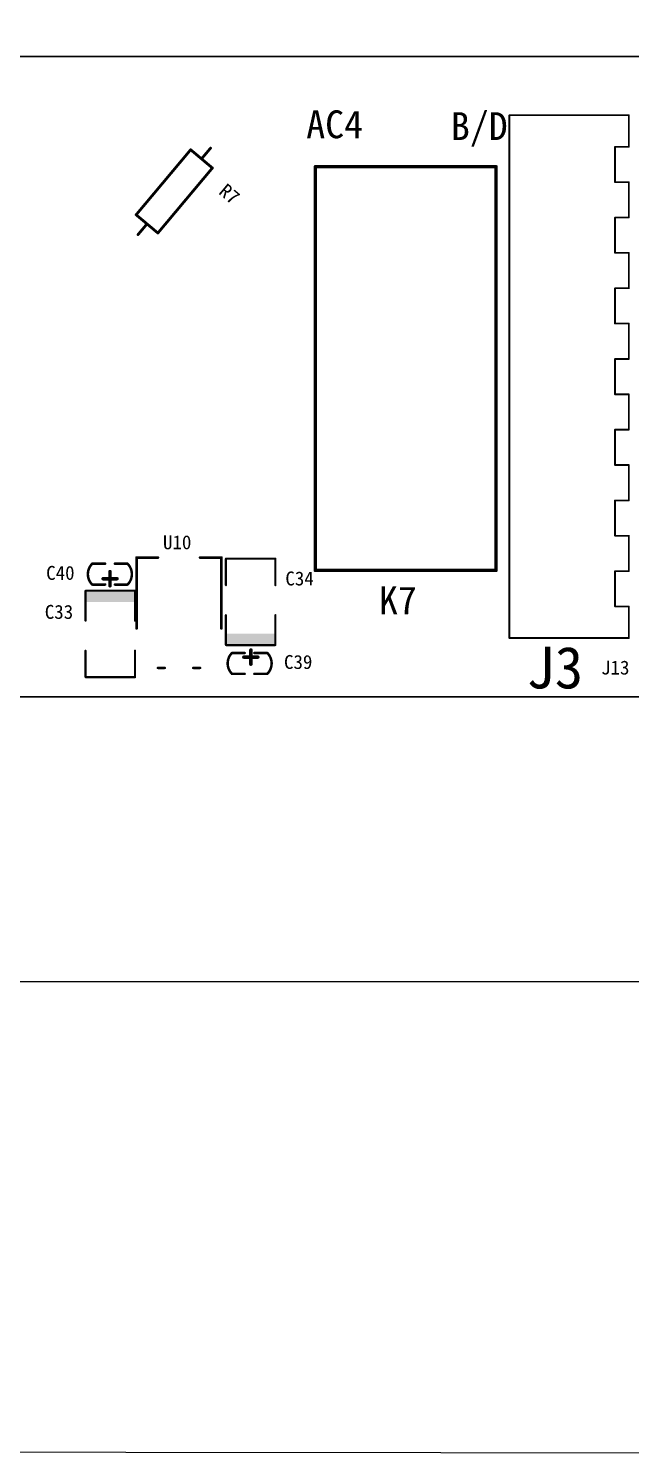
# Model space of a CAD drawing. Extents: x 761 to 1259, y 401 to 597.
# Drawn here: x 1048.3 to 1091.6, y 401.1 to 503.6 of the extents above; entities that cross this region are included whole.
import ezdxf

# ---------------------------------------------------------------- set-up
doc = ezdxf.new("R2010")
doc.units = 0
doc.header["$MEASUREMENT"] = 0
doc.layers.get('0').update_dxf_attribs({"linetype": 'CONTINUOUS'})
doc.layers.get('Defpoints').update_dxf_attribs({"linetype": 'CONTINUOUS'})
doc.layers.add('BOTTOMOVERLAY', color=7, linetype='CONTINUOUS')
doc.layers.add('KEEPOUTLAYER', color=6, linetype='CONTINUOUS')
doc.styles.get("Standard").update_dxf_attribs({"font": ''})
doc.styles.get('Standard').set_extended_font_data('SimSun')
doc.dimstyles.get("Standard").update_dxf_attribs({"dimtxt": 0.18, "dimasz": 0.18, "dimexe": 0.18, "dimexo": 0.0625, "dimgap": 0.09, "dimtad": 0, "dimtih": 1, "dimtoh": 1, "dimdec": 4, "dimzin": 0, "dimdsep": 46, "dimtxsty": 'Standard', "dimcen": 0.09, "dimadec": 0, "dimazin": 0, "dimtfac": 1, "dimtdec": 4, "dimtofl": 0, "dimtmove": 0, "dimatfit": 0, "dimfxl": 1, "dimtolj": 1, "dimtzin": 0, "dimarcsym": 0})

# ---------------------------------------------------------------- blocks, each defined once
blk = doc.blocks.new('7P_5_08_B_28')
at = {"layer": 'BOTTOMOVERLAY', "const_width": 0.127}
for points in [[(18.78, 3.8), (-18.78, 3.8)], [(-18.78, 1), (-18.78, 3.8)], [(18.78, -1), (18.78, 3.8)], [(-18.78, -4.8), (-18.78, 1)], [(18.78, -4.8), (18.78, -1)], [(-16.51, -4.8), (-16.51, -3.8)], [(-16.51, -4.8), (-16.51, -3.8)], [(-13.97, -3.8), (-16.51, -3.8)], [(-13.97, -4.8), (-13.97, -3.8)], [(-8.89, -3.8), (-11.43, -3.8)], [(-11.43, -4.8), (-11.43, -3.8)], [(-8.89, -4.8), (-8.89, -3.8)], [(-3.81, -3.8), (-6.35, -3.8)], [(-6.35, -4.8), (-6.35, -3.8)], [(-3.81, -4.8), (-3.81, -3.8)], [(1.27, -3.8), (-1.27, -3.8)], [(-1.27, -4.8), (-1.27, -3.8)], [(1.27, -4.8), (1.27, -3.8)], [(3.81, -4.8), (3.81, -3.8)], [(6.35, -3.8), (3.81, -3.8)], [(6.35, -4.8), (6.35, -3.8)], [(8.89, -4.8), (8.89, -3.8)], [(11.43, -3.8), (8.89, -3.8)], [(11.43, -4.8), (11.43, -3.8)], [(13.97, -4.8), (13.97, -3.8)], [(16.51, -3.8), (13.97, -3.8)], [(16.51, -4.8), (16.51, -3.8)], [(-16.51, -4.8), (-18.78, -4.8)], [(-11.43, -4.8), (-13.97, -4.8)], [(-6.35, -4.8), (-8.89, -4.8)], [(-1.27, -4.8), (-3.81, -4.8)], [(3.81, -4.8), (1.27, -4.8)], [(8.89, -4.8), (6.35, -4.8)], [(13.97, -4.8), (11.43, -4.8)], [(18.78, -4.8), (16.51, -4.8)]]:
    blk.add_lwpolyline(points, dxfattribs=at)
at = {"layer": 'BOTTOMOVERLAY', "const_width": 0.0635}
for points in [[(-18.81, 3.8, 1), (-18.75, 3.8, 1)], [(-18.81, 3.8, 1), (-18.75, 3.8, 1)], [(18.75, 3.8, 1), (18.81, 3.8, 1)], [(18.75, 3.8, 1), (18.81, 3.8, 1)], [(-18.81, 1, 1), (-18.75, 1, 1)], [(-18.81, 1, 1), (-18.75, 1, 1)], [(18.75, -1, 1), (18.81, -1, 1)], [(18.75, -1, 1), (18.81, -1, 1)], [(-16.54, -3.8, 1), (-16.48, -3.8, 1)], [(-16.54, -3.8, 1), (-16.48, -3.8, 1)], [(-16.54, -3.8, 1), (-16.48, -3.8, 1)], [(-14, -3.8, 1), (-13.94, -3.8, 1)], [(-14, -3.8, 1), (-13.94, -3.8, 1)], [(-11.46, -3.8, 1), (-11.4, -3.8, 1)], [(-11.46, -3.8, 1), (-11.4, -3.8, 1)], [(-8.92, -3.8, 1), (-8.86, -3.8, 1)], [(-8.92, -3.8, 1), (-8.86, -3.8, 1)], [(-6.38, -3.8, 1), (-6.32, -3.8, 1)], [(-6.38, -3.8, 1), (-6.32, -3.8, 1)], [(-3.84, -3.8, 1), (-3.78, -3.8, 1)], [(-3.84, -3.8, 1), (-3.78, -3.8, 1)], [(-1.3, -3.8, 1), (-1.24, -3.8, 1)], [(-1.3, -3.8, 1), (-1.24, -3.8, 1)], [(1.24, -3.8, 1), (1.3, -3.8, 1)], [(1.24, -3.8, 1), (1.3, -3.8, 1)], [(3.78, -3.8, 1), (3.84, -3.8, 1)], [(3.78, -3.8, 1), (3.84, -3.8, 1)], [(6.32, -3.8, 1), (6.38, -3.8, 1)], [(6.32, -3.8, 1), (6.38, -3.8, 1)], [(8.86, -3.8, 1), (8.92, -3.8, 1)], [(8.86, -3.8, 1), (8.92, -3.8, 1)], [(11.4, -3.8, 1), (11.46, -3.8, 1)], [(11.4, -3.8, 1), (11.46, -3.8, 1)], [(13.94, -3.8, 1), (14, -3.8, 1)], [(13.94, -3.8, 1), (14, -3.8, 1)], [(16.48, -3.8, 1), (16.54, -3.8, 1)], [(16.48, -3.8, 1), (16.54, -3.8, 1)], [(-18.81, -4.8, 1), (-18.75, -4.8, 1)], [(-18.81, -4.8, 1), (-18.75, -4.8, 1)], [(-16.54, -4.8, 1), (-16.48, -4.8, 1)], [(-16.54, -4.8, 1), (-16.48, -4.8, 1)], [(-16.54, -4.8, 1), (-16.48, -4.8, 1)], [(-14, -4.8, 1), (-13.94, -4.8, 1)], [(-14, -4.8, 1), (-13.94, -4.8, 1)], [(-11.46, -4.8, 1), (-11.4, -4.8, 1)], [(-11.46, -4.8, 1), (-11.4, -4.8, 1)], [(-8.92, -4.8, 1), (-8.86, -4.8, 1)], [(-8.92, -4.8, 1), (-8.86, -4.8, 1)], [(-6.38, -4.8, 1), (-6.32, -4.8, 1)], [(-6.38, -4.8, 1), (-6.32, -4.8, 1)], [(-3.84, -4.8, 1), (-3.78, -4.8, 1)], [(-3.84, -4.8, 1), (-3.78, -4.8, 1)], [(-1.3, -4.8, 1), (-1.24, -4.8, 1)], [(-1.3, -4.8, 1), (-1.24, -4.8, 1)], [(1.24, -4.8, 1), (1.3, -4.8, 1)], [(1.24, -4.8, 1), (1.3, -4.8, 1)], [(3.78, -4.8, 1), (3.84, -4.8, 1)], [(3.78, -4.8, 1), (3.84, -4.8, 1)], [(6.32, -4.8, 1), (6.38, -4.8, 1)], [(6.32, -4.8, 1), (6.38, -4.8, 1)], [(8.86, -4.8, 1), (8.92, -4.8, 1)], [(8.86, -4.8, 1), (8.92, -4.8, 1)], [(11.4, -4.8, 1), (11.46, -4.8, 1)], [(11.4, -4.8, 1), (11.46, -4.8, 1)], [(13.94, -4.8, 1), (14, -4.8, 1)], [(13.94, -4.8, 1), (14, -4.8, 1)], [(16.48, -4.8, 1), (16.54, -4.8, 1)], [(16.48, -4.8, 1), (16.54, -4.8, 1)], [(18.75, -4.8, 1), (18.81, -4.8, 1)], [(18.75, -4.8, 1), (18.81, -4.8, 1)]]:
    blk.add_lwpolyline(points, format="xyb", close=True, dxfattribs=at)
blk = doc.blocks.new('SOT_223_B_39')
at = {"layer": 'BOTTOMOVERLAY'}
for points, const_width in [([(-0.52, 3.05), (4.56, 3.05)], 0.2), ([(4.56, 3.05), (4.56, 1.52)], 0.2), ([(-3.37, 1.52), (-3.37, 1.02)], 0.178), ([(-3.37, -1.02), (-3.37, -1.52)], 0.178), ([(4.56, -1.52), (4.56, -3.05)], 0.2), ([(-0.52, -3.05), (4.56, -3.05)], 0.2)]:
    blk.add_lwpolyline(points, dxfattribs=dict(at, const_width=const_width))
for points, const_width in [([(-0.57, 3.05, 1), (-0.47, 3.05, 1)], 0.1), ([(4.51, 3.05, 1), (4.61, 3.05, 1)], 0.1), ([(4.51, 3.05, 1), (4.61, 3.05, 1)], 0.1), ([(-3.41, 1.52, 1), (-3.32, 1.52, 1)], 0.0889), ([(-3.41, 1.02, 1), (-3.32, 1.02, 1)], 0.0889), ([(4.51, 1.52, 1), (4.61, 1.52, 1)], 0.1), ([(-3.41, -1.02, 1), (-3.32, -1.02, 1)], 0.0889), ([(-3.41, -1.52, 1), (-3.32, -1.52, 1)], 0.0889), ([(4.51, -1.52, 1), (4.61, -1.52, 1)], 0.1), ([(-0.57, -3.05, 1), (-0.47, -3.05, 1)], 0.1), ([(4.51, -3.05, 1), (4.61, -3.05, 1)], 0.1), ([(4.51, -3.05, 1), (4.61, -3.05, 1)], 0.1)]:
    blk.add_lwpolyline(points, format="xyb", close=True, dxfattribs=dict(at, const_width=const_width))
blk = doc.blocks.new('0603C_B_165')
at = {"layer": 'BOTTOMOVERLAY', "const_width": 0.18}
for points in [[(-0.75, 1.26, -0.414214), (0.75, 1.26)], [(0.75, -1.28, -0.414214), (-0.75, -1.28)]]:
    blk.add_lwpolyline(points, format="xyb", dxfattribs=at)
for points in [[(-0.75, 0.35), (-0.75, 1.26)], [(0.75, 0.35), (0.75, 1.26)], [(-0.75, -1.28), (-0.75, -0.35)], [(0.75, -1.28), (0.75, -0.35)]]:
    blk.add_lwpolyline(points, dxfattribs=at)
at = {"layer": 'BOTTOMOVERLAY', "const_width": 0.09}
for points in [[(-0.79, 1.26, 1), (-0.7, 1.26, 1)], [(-0.79, 1.26, 1), (-0.7, 1.26, 1)], [(0.71, 1.26, 1), (0.8, 1.26, 1)], [(0.71, 1.26, 1), (0.8, 1.26, 1)], [(-0.79, 0.35, 1), (-0.7, 0.35, 1)], [(0.71, 0.35, 1), (0.8, 0.35, 1)], [(-0.79, -0.35, 1), (-0.7, -0.35, 1)], [(0.71, -0.35, 1), (0.8, -0.35, 1)], [(-0.79, -1.28, 1), (-0.7, -1.28, 1)], [(-0.79, -1.28, 1), (-0.7, -1.28, 1)], [(0.71, -1.28, 1), (0.8, -1.28, 1)], [(0.71, -1.28, 1), (0.8, -1.28, 1)]]:
    blk.add_lwpolyline(points, format="xyb", close=True, dxfattribs=at)
blk = doc.blocks.new('0603C_B_166')
at = {"layer": 'BOTTOMOVERLAY', "const_width": 0.18}
for points in [[(-0.75, 1.26, -0.414214), (0.75, 1.26)], [(0.75, -1.28, -0.414214), (-0.75, -1.28)]]:
    blk.add_lwpolyline(points, format="xyb", dxfattribs=at)
for points in [[(-0.75, 0.35), (-0.75, 1.26)], [(0.75, 0.35), (0.75, 1.26)], [(-0.75, -1.28), (-0.75, -0.35)], [(0.75, -1.28), (0.75, -0.35)]]:
    blk.add_lwpolyline(points, dxfattribs=at)
at = {"layer": 'BOTTOMOVERLAY', "const_width": 0.09}
for points in [[(-0.79, 1.26, 1), (-0.7, 1.26, 1)], [(-0.79, 1.26, 1), (-0.7, 1.26, 1)], [(0.71, 1.26, 1), (0.8, 1.26, 1)], [(0.71, 1.26, 1), (0.8, 1.26, 1)], [(-0.79, 0.35, 1), (-0.7, 0.35, 1)], [(0.71, 0.35, 1), (0.8, 0.35, 1)], [(-0.79, -0.35, 1), (-0.7, -0.35, 1)], [(0.71, -0.35, 1), (0.8, -0.35, 1)], [(-0.79, -1.28, 1), (-0.7, -1.28, 1)], [(-0.79, -1.28, 1), (-0.7, -1.28, 1)], [(0.71, -1.28, 1), (0.8, -1.28, 1)], [(0.71, -1.28, 1), (0.8, -1.28, 1)]]:
    blk.add_lwpolyline(points, format="xyb", close=True, dxfattribs=at)
blk = doc.blocks.new('CAP_1206_B_169')
at = {"layer": 'BOTTOMOVERLAY'}
for points, const_width in [([(-2.98, 1.78), (-1.08, 1.78)], 0.15), ([(-2.98, 1.78), (-2.98, -1.78)], 0.15), ([(1.08, 1.78), (3.23, 1.78)], 0.15), ([(3.23, 1.78), (3.23, -1.78)], 0.15), ([(4.6, -0.02), (3.58, -0.02)], 0.254), ([(4.09, 0.49), (4.09, -0.52)], 0.254), ([(-2.98, -1.78), (-1.08, -1.78)], 0.15), ([(1.08, -1.78), (3.23, -1.78)], 0.15)]:
    blk.add_lwpolyline(points, dxfattribs=dict(at, const_width=const_width))
for points, const_width in [([(-3.02, 1.78, 1), (-2.95, 1.78, 1)], 0.075), ([(-3.02, 1.78, 1), (-2.95, 1.78, 1)], 0.075), ([(-1.12, 1.78, 1), (-1.04, 1.78, 1)], 0.075), ([(1.04, 1.78, 1), (1.12, 1.78, 1)], 0.075), ([(3.19, 1.78, 1), (3.26, 1.78, 1)], 0.075), ([(3.19, 1.78, 1), (3.26, 1.78, 1)], 0.075), ([(3.52, -0.02, 1), (3.65, -0.02, 1)], 0.127), ([(4.03, 0.49, 1), (4.15, 0.49, 1)], 0.127), ([(4.53, -0.02, 1), (4.66, -0.02, 1)], 0.127), ([(4.03, -0.52, 1), (4.15, -0.52, 1)], 0.127), ([(-3.02, -1.78, 1), (-2.95, -1.78, 1)], 0.075), ([(-3.02, -1.78, 1), (-2.95, -1.78, 1)], 0.075), ([(-1.12, -1.78, 1), (-1.04, -1.78, 1)], 0.075), ([(1.04, -1.78, 1), (1.12, -1.78, 1)], 0.075), ([(3.19, -1.78, 1), (3.26, -1.78, 1)], 0.075), ([(3.19, -1.78, 1), (3.26, -1.78, 1)], 0.075)]:
    blk.add_lwpolyline(points, format="xyb", close=True, dxfattribs=dict(at, const_width=const_width))
blk.add_solid([(2.41, -1.78), (3.24, -1.78), (2.41, 1.74), (3.24, 1.74)], dxfattribs=at)
blk = doc.blocks.new('CAP_1206_B_170')
at = {"layer": 'BOTTOMOVERLAY'}
for points, const_width in [([(-2.98, 1.78), (-1.08, 1.78)], 0.15), ([(-2.98, 1.78), (-2.98, -1.78)], 0.15), ([(1.08, 1.78), (3.23, 1.78)], 0.15), ([(3.23, 1.78), (3.23, -1.78)], 0.15), ([(4.6, -0.02), (3.58, -0.02)], 0.254), ([(4.09, 0.49), (4.09, -0.52)], 0.254), ([(-2.98, -1.78), (-1.08, -1.78)], 0.15), ([(1.08, -1.78), (3.23, -1.78)], 0.15)]:
    blk.add_lwpolyline(points, dxfattribs=dict(at, const_width=const_width))
for points, const_width in [([(-3.02, 1.78, 1), (-2.95, 1.78, 1)], 0.075), ([(-3.02, 1.78, 1), (-2.95, 1.78, 1)], 0.075), ([(-1.12, 1.78, 1), (-1.04, 1.78, 1)], 0.075), ([(1.04, 1.78, 1), (1.12, 1.78, 1)], 0.075), ([(3.19, 1.78, 1), (3.26, 1.78, 1)], 0.075), ([(3.19, 1.78, 1), (3.26, 1.78, 1)], 0.075), ([(3.52, -0.02, 1), (3.65, -0.02, 1)], 0.127), ([(4.03, 0.49, 1), (4.15, 0.49, 1)], 0.127), ([(4.53, -0.02, 1), (4.66, -0.02, 1)], 0.127), ([(4.03, -0.52, 1), (4.15, -0.52, 1)], 0.127), ([(-3.02, -1.78, 1), (-2.95, -1.78, 1)], 0.075), ([(-3.02, -1.78, 1), (-2.95, -1.78, 1)], 0.075), ([(-1.12, -1.78, 1), (-1.04, -1.78, 1)], 0.075), ([(1.04, -1.78, 1), (1.12, -1.78, 1)], 0.075), ([(3.19, -1.78, 1), (3.26, -1.78, 1)], 0.075), ([(3.19, -1.78, 1), (3.26, -1.78, 1)], 0.075)]:
    blk.add_lwpolyline(points, format="xyb", close=True, dxfattribs=dict(at, const_width=const_width))
blk.add_solid([(2.41, -1.78), (3.24, -1.78), (2.41, 1.74), (3.24, 1.74)], dxfattribs=at)
blk = doc.blocks.new('___4_B_222')
at = {"layer": 'BOTTOMOVERLAY', "const_width": 0.25}
for points in [[(6.5, 14.55), (-6.5, 14.55)], [(-6.5, 14.55), (-6.5, -14.45)], [(6.5, 14.55), (6.5, -14.45)], [(6.5, -14.45), (-6.5, -14.45)]]:
    blk.add_lwpolyline(points, dxfattribs=at)
at = {"layer": 'BOTTOMOVERLAY', "const_width": 0.125}
for points in [[(-6.56, 14.55, 1), (-6.44, 14.55, 1)], [(-6.56, 14.55, 1), (-6.44, 14.55, 1)], [(6.44, 14.55, 1), (6.56, 14.55, 1)], [(6.44, 14.55, 1), (6.56, 14.55, 1)], [(-6.56, -14.45, 1), (-6.44, -14.45, 1)], [(-6.56, -14.45, 1), (-6.44, -14.45, 1)], [(6.44, -14.45, 1), (6.56, -14.45, 1)], [(6.44, -14.45, 1), (6.56, -14.45, 1)]]:
    blk.add_lwpolyline(points, format="xyb", close=True, dxfattribs=at)
blk = doc.blocks.new('AXIAL_0_4_____2_B_226')
at = {"layer": 'BOTTOMOVERLAY', "const_width": 0.2}
for points in [[(-3.05, 1.02), (3.05, 1.02)], [(-3.05, -1.02), (-3.05, 1.02)], [(3.05, -1.02), (3.05, 1.02)], [(-4.06, 0), (-3.05, 0)], [(3.05, 0), (4.06, 0)], [(-3.05, -1.02), (3.05, -1.02)]]:
    blk.add_lwpolyline(points, dxfattribs=at)
at = {"layer": 'BOTTOMOVERLAY', "const_width": 0.1}
for points in [[(-3.1, 1.02, 1), (-3, 1.02, 1)], [(-3.1, 1.02, 1), (-3, 1.02, 1)], [(3, 1.02, 1), (3.1, 1.02, 1)], [(3, 1.02, 1), (3.1, 1.02, 1)], [(-4.11, 0, 1), (-4.01, 0, 1)], [(-3.1, 0, 1), (-3, 0, 1)], [(3, 0, 1), (3.1, 0, 1)], [(4.01, 0, 1), (4.11, 0, 1)], [(-3.1, -1.02, 1), (-3, -1.02, 1)], [(-3.1, -1.02, 1), (-3, -1.02, 1)], [(3, -1.02, 1), (3.1, -1.02, 1)], [(3, -1.02, 1), (3.1, -1.02, 1)]]:
    blk.add_lwpolyline(points, format="xyb", close=True, dxfattribs=at)
blk = doc.blocks.new('_Open90')
at = {"color": 0, "linetype": 'ByBlock', "lineweight": -2}
for p, q in [((0, 0), (-1, 0)), ((-0.5, 0.5), (0, 0)), ((0, 0), (-0.5, -0.5))]:
    blk.add_line(p, q, dxfattribs=at)
blk = doc.blocks.new('*D917')
at = {"color": 6, "linetype": 'Continuous', "lineweight": -2}
for p, q in [((802.15, 455.55), (802.15, 434.9)), ((1137.25, 455.49), (1137.25, 434.9)), ((802.33, 435.08), (967.23, 435.08)), ((1137.07, 435.08), (972.17, 435.08))]:
    blk.add_line(p, q, dxfattribs=at)
at = {"layer": 'Defpoints', "color": 0, "linetype": 'Continuous'}
for p in [(802.15, 455.62), (1137.25, 455.55), (1137.25, 435.08)]:
    blk.add_point(p, dxfattribs=at)
at = {"color": 6, "linetype": 'Continuous', "lineweight": -2, "xscale": 0.18, "yscale": 0.18, "zscale": 0.18, "rotation": 180}
blk.add_blockref('_Open90', (802.15, 435.08), dxfattribs=at)
at = {"color": 6, "linetype": 'Continuous', "lineweight": -2, "xscale": 0.18, "yscale": 0.18, "zscale": 0.18}
blk.add_blockref('_Open90', (1137.25, 435.08), dxfattribs=at)
at = {"color": 6, "linetype": 'Continuous', "insert": (969.7, 435.08), "char_height": 1.5, "attachment_point": 5}
blk.add_mtext('\\A1;335', dxfattribs=at)

msp = doc.modelspace()

# ---------------------------------------------------------------- linework, layer by layer
at = {"linetype": 'Continuous'}
msp.add_lwpolyline([(760.83, 596.96), (1259.19, 596.28), (1259.19, 401.05), (760.83, 401.57)], close=True, dxfattribs=at)
at = {"layer": 'KEEPOUTLAYER'}
for points, const_width in [([(1137.21, 501.56), (802.21, 501.56)], 0.1), ([(1137.21, 455.56), (802.21, 455.56)], 0.127)]:
    msp.add_lwpolyline(points, dxfattribs=dict(at, const_width=const_width))

# ---------------------------------------------------------------- block references
at = {"xscale": -1}
for name, p, rotation in [('7P_5_08_B_28', (1086.71, 478.56), 90), ('AXIAL_0_4_____2_B_226', (1058.82, 491.87), 49.99999999999742), ('___4_B_222', (1075.46, 479.19), 180), ('SOT_223_B_39', (1059.16, 461), 270), ('CAP_1206_B_169', (1064.31, 462.5), 90), ('CAP_1206_B_170', (1054.22, 459.95), 270), ('0603C_B_165', (1054.2, 464.37), 270), ('0603C_B_166', (1064.23, 457.96), 90)]:
    msp.add_blockref(name, p, dxfattribs=dict(at, rotation=rotation))

# ---------------------------------------------------------------- texts
at = {"layer": 'BOTTOMOVERLAY'}
for s, height, p in [('AC4', 2, (1068.31, 495.69)), ('B/D', 2, (1078.71, 495.56)), ('U10', 1, (1058.01, 466.16)), ('C40', 1, (1049.61, 463.96)), ('C34', 1, (1066.81, 463.56)), ('K7', 2, (1073.54, 461.49)), ('C33', 1, (1049.51, 461.16)), ('C39', 1, (1066.71, 457.56)), ('J3', 3, (1084.14, 456.16)), ('J13', 1, (1089.51, 457.16))]:
    msp.add_text(s, height=height, dxfattribs=at).set_placement(p)
msp.add_text('R7', height=1, rotation=320, dxfattribs=at).set_placement((1061.95, 491.74))

# ---------------------------------------------------------------- dimensions: what is measured, and where the dimension line sits
at = {"linetype": 'Continuous'}
dim = msp.add_linear_dim(base=(1137.25, 435.08), p1=(802.15, 455.62), p2=(1137.25, 455.55), dimstyle='Standard', override={"dimtxt": 1.5, "dimgap": 1, "dimdec": 0, "dimblk1": 'Open90', "dimblk2": 'Open90', "dimsah": 1, "dimclrd": 6, "dimclre": 6, "dimclrt": 6, "dimatfit": 3}, dxfattribs=at)
dim.commit()
dim.dimension.update_dxf_attribs({"geometry": '*D917', "text_midpoint": (969.7, 435.08)})

doc.saveas('drawing.dxf')
